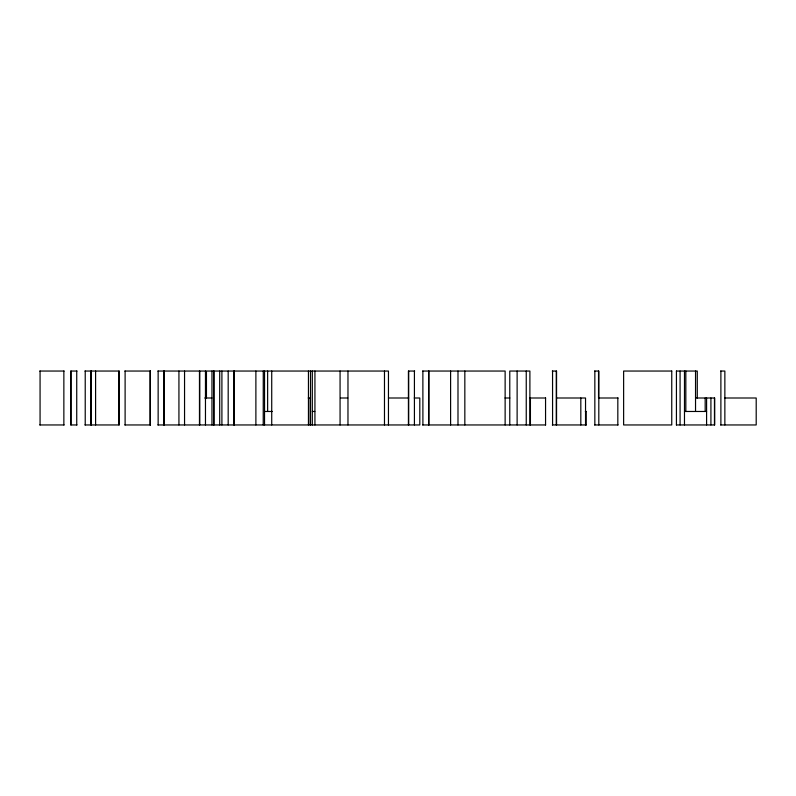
<?xml version="1.0" encoding="UTF-8"?>
<svg xmlns="http://www.w3.org/2000/svg" width="796" height="796" viewBox="0 0 796 796"><rect width="100%" height="100%" fill="white"/><g stroke="black" fill="none" stroke-linecap="round" stroke-linejoin="round"><path stroke-width="1.19" d="M39.8 371.045L64.128 371.045M77.003 371.045L70.735 371.045L70.735 424.955L77.003 424.955M84.953 371.045L119.191 371.045L119.191 424.955L84.953 424.955M124.843 371.045L150.514 371.045M157.877 371.045L205.736 371.045M414.686 371.045L408.418 371.045L408.418 424.955M422.636 371.045L505.132 371.045L505.132 424.955M552.315 371.045L556.563 371.045L556.563 424.955M594.572 371.045L598.811 371.045L598.811 424.955M676.401 371.045L697.276 371.045L697.276 398M720.609 371.045L724.857 371.045L724.857 424.955M204.731 398L211.965 398M308.191 398L310.5 398M340.628 398L347.762 398M388.458 398L408.676 398M414.199 398L419.8 398L419.8 424.955L157.877 424.955M505.012 398L509.838 398M529.569 398L545.628 398M556.563 398L585.538 398L585.538 424.955M598.811 398L618.094 398M695.535 398L714.679 398L714.679 424.955L676.401 424.955M724.857 398L756.2 398L756.2 424.955L720.609 424.955M264.531 411.472L272.282 411.472M312.321 411.472L314.778 411.472M585.339 411.472L586.353 411.472M684.48 411.472L706.589 411.472M39.8 424.955L64.128 424.955M124.843 424.955L150.514 424.955M422.636 424.955L545.628 424.955M552.315 424.955L586.353 424.955M594.572 424.955L618.094 424.955M720.887 371.045L720.887 424.955M714.46 398L714.46 424.955M710.918 398L710.918 424.955M706.589 398L706.589 424.955M705.176 398L705.176 411.472M695.535 371.045L695.535 411.472M685.834 371.045L685.834 411.472M684.48 371.045L684.48 424.955M680.082 371.045L680.082 424.955M676.431 371.045L676.431 424.955M617.825 398L617.825 424.955M598.542 371.045L598.542 398M594.841 371.045L594.841 424.955M586.115 411.472L586.115 424.955M580.821 398L580.821 424.955M556.285 371.045L556.285 424.955M552.553 371.045L552.583 424.955M545.558 398L545.558 424.955M530.425 398L530.425 424.955M529.897 424.955L529.897 371.045L509.778 371.045L509.778 424.955M526.246 371.045L526.246 424.955M517.121 371.045L517.121 424.955M464.834 371.045L464.834 424.955M457.989 371.045L457.989 424.955M450.606 371.045L450.606 424.955M428.905 371.045L428.905 424.955M428.636 371.045L428.636 424.955M422.875 371.045L422.905 424.955M414.418 371.045L414.418 424.955M408.696 371.045L408.696 424.955M388.458 424.955L388.458 371.045L206.453 371.045L206.453 398M384.478 371.045L384.478 424.955M347.971 371.045L347.971 424.955M340.071 371.045L340.071 424.955M314.927 371.045L314.927 424.955M312.321 371.045L312.321 424.955M310.5 371.045L310.5 424.955M310.231 398L310.231 424.955M308.45 371.045L308.45 424.955M271.725 371.045L271.725 424.955M267.635 371.045L267.635 411.472M264.531 371.045L264.531 424.955M263.267 371.045L263.227 424.955M255.884 371.045L255.884 424.955M234.183 371.045L234.183 424.955M233.915 371.045L233.915 424.955M228.183 371.045L228.183 424.955M221.905 371.045L221.905 424.955M219.696 371.045L219.696 424.955M213.965 371.045L213.965 424.955M213.696 371.045L213.696 424.955M211.965 371.045L211.965 424.955M205.468 371.045L205.468 424.955M199.736 371.045L199.736 424.955M199.468 371.045L199.468 424.955M184.553 371.045L184.553 424.955M178.931 371.045L178.931 424.955M164.145 371.045L164.145 424.955M163.876 371.045L163.876 424.955M158.145 371.045L158.145 424.955M150.245 371.045L150.245 424.955M150.185 371.045L150.185 424.955M125.111 371.045L125.111 424.955M118.992 371.045L118.992 424.955M95.6 371.045L95.6 424.955M91.222 371.045L91.222 424.955M90.953 371.045L90.953 424.955M85.222 371.045L85.222 424.955M76.734 371.045L76.734 424.955M71.003 371.045L71.003 424.955M63.859 371.045L63.859 424.955M40.069 371.045L40.069 424.955M671.754 371.045L623.626 371.045L623.626 424.955L671.754 424.955L671.754 371.045"/></g></svg>
